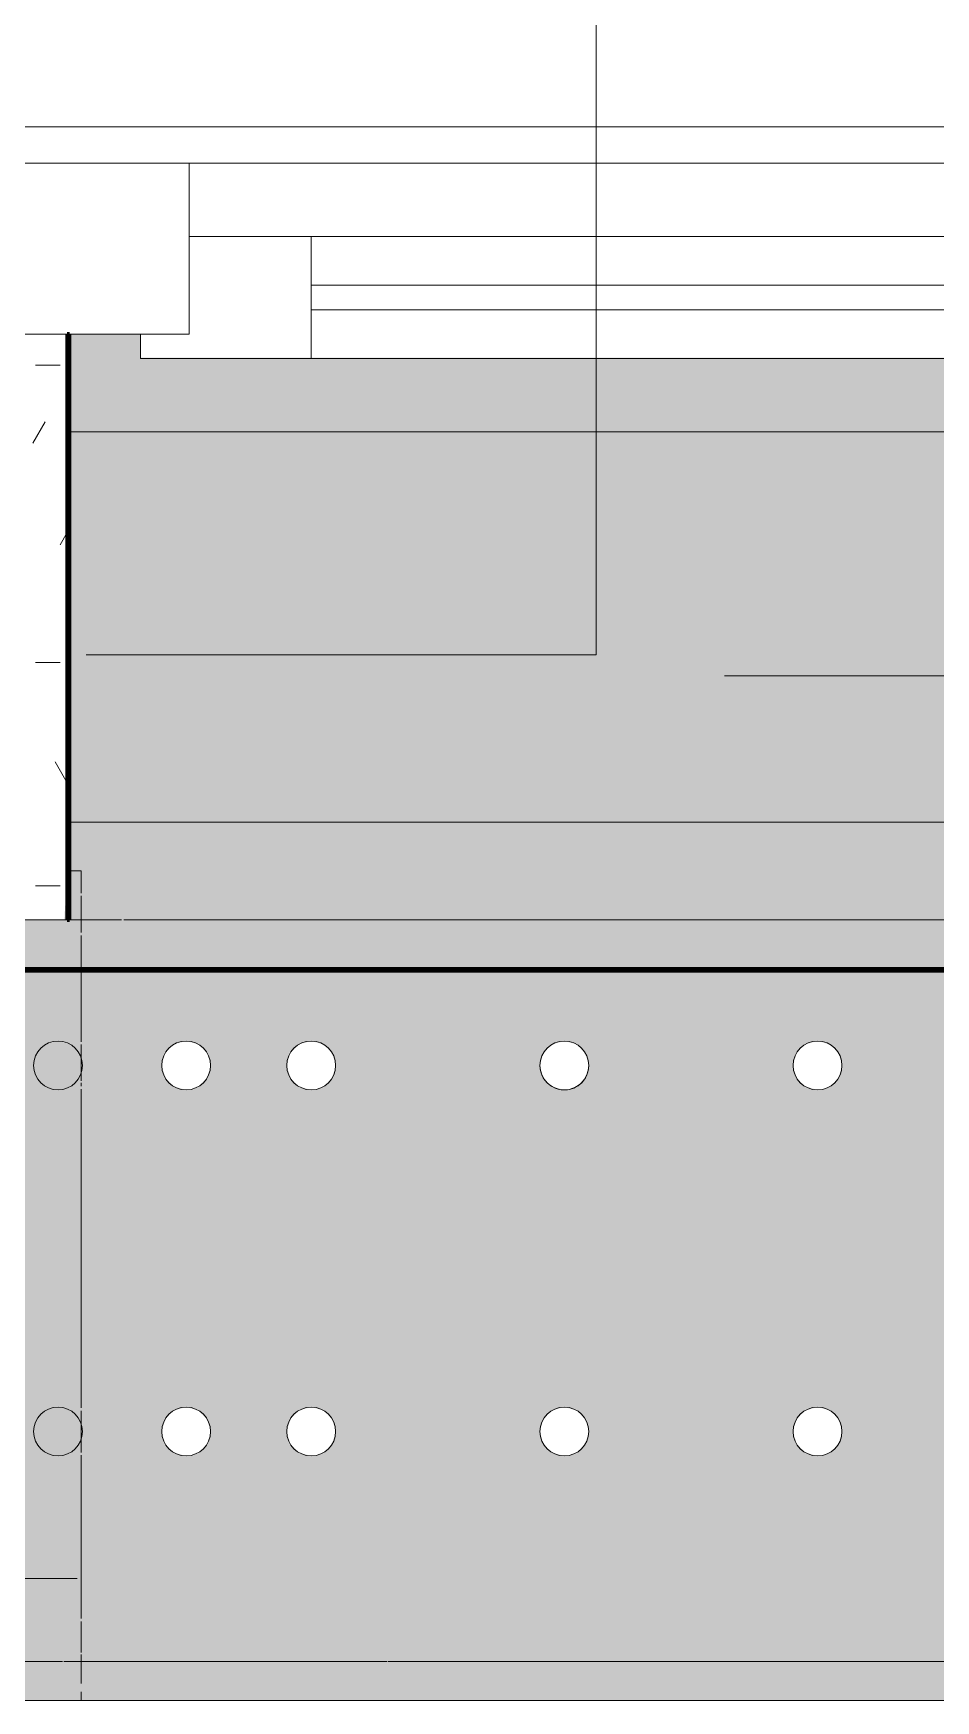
# Model space of a CAD drawing. Header units: millimetres. Extents: x 35524 to 235479, y -8553 to 29000.
# Drawn here: x 67116 to 67486, y 26580 to 27263 of the extents above; entities that cross this region are included whole.
import ezdxf

# ---------------------------------------------------------------- set-up
doc = ezdxf.new("R2010")
doc.units = ezdxf.units.MM
doc.linetypes.add('Осевая', pattern=[3175, 635, -476.25, 1587.5, -476.25])
for name, color, linetype, lineweight in [('A-GLAZ', 7, 'Continuous', 9), ('A-GLAZ-1', 7, 'Continuous', 13), ('A-WALL-IDEN', 7, 'Continuous', 9), ('I-WALL', 7, 'Continuous', 9), ('Оси-2', 7, 'Осевая', 9)]:
    doc.layers.add(name, color=color, linetype=linetype, lineweight=lineweight)
for name, color, linetype, lineweight, true_color in [('I-WALL-12', 7, 'Continuous', 53, 0xeaa7bf), ('I-WALL-18', 7, 'Continuous', 80, 0xffd2ff), ('I-WALL-4', 7, 'Continuous', 9, 0xc0c0c0), ('I-WALL-5', 7, 'Continuous', 9, 0xcbc7bf), ('S-WALL-ANLY', 7, 'Continuous', 13, 0x008040), ('Знаки-1', 7, 'Continuous', 9, 0xd4ccbd), ('Знаки-3', 9, 'Continuous', 9, 0x808080), ('Знаки-4', 7, 'Continuous', 9, 0xaba79f), ('Знаки-5', 7, 'Continuous', 9, 0xc1bbaf), ('Знаки-6', 7, 'Continuous', 9, 0xd5cdbe), ('Знаки-7', 7, 'Continuous', 9, 0xd1cabb), ('Знаки-8', 7, 'Continuous', 9, 0xccc5b7)]:
    doc.layers.add(name, color=color, linetype=linetype, lineweight=lineweight, true_color=true_color)
doc.layers.add('Знаки-2', color=7, linetype='Continuous', lineweight=9, transparency=0.5)

# ---------------------------------------------------------------- blocks, each defined once
blk = doc.blocks.new('120_Окно_СКБ_2Ст - 120_Окно_СКБ_2Ст 2500х2500 _мал створка справа_-23206729-План отделки стен 3 этажа в осях 12-23')
at = {"layer": 'A-GLAZ'}
for p, q in [((1250, -5), (-1250, -5)), ((-1130, -55), (300, -55)), ((300, -65), (-1130, -65)), ((-1230, -75), (-1200, -75))]:
    blk.add_line(p, q, dxfattribs=at)
at = {"layer": 'A-GLAZ-1'}
for p, q in [((-1250, -5), (-1180, -5)), ((-1180, -5), (-1180, -75)), ((350, -35), (-1180, -35)), ((-1180, -35), (-1180, -75)), ((-1130, -85), (-1130, -35)), ((-1180, -75), (-1250, -75)), ((-1180, -75), (-1200, -75)), ((-1200, -75), (-1200, -85)), ((-1200, -85), (370, -85)), ((370, -85), (-1200, -85))]:
    blk.add_line(p, q, dxfattribs=at)
blk = doc.blocks.new('Зашивка радиатора_ с перфорацией М4 - Зашивка радиатора_ с перфорацией М10-31470390-План отделки стен 3 этажа в осях 12-23')
at = {"layer": 'Знаки-2'}
h = blk.add_hatch(color=256, dxfattribs=at)
h.paths.add_polyline_path([(-430, 179.94), (-430, -180), (2030, -180), (2030.59, -140.06), (2050, -140.06), (2050, -120.06), (2070.24, -120.06), (2070.24, 179.94), (-286.8, 179.94)])
h.paths.add_polyline_path([(-248.76, 79.65), (-243.76, 78.31), (-240.1, 74.65), (-238.76, 69.65), (-240.1, 64.65), (-243.76, 60.98), (-248.76, 59.65), (-253.76, 60.98), (-257.42, 64.65), (-258.76, 69.65), (-257.42, 74.65), (-253.76, 78.31), (-251.35, 79.3)])
h.paths.add_polyline_path([(-352.51, 79.65), (-347.51, 78.31), (-343.85, 74.65), (-342.51, 69.65), (-343.85, 64.65), (-347.51, 60.98), (-352.51, 59.65), (-357.51, 60.98), (-361.17, 64.65), (-362.51, 69.65), (-361.17, 74.65), (-357.51, 78.31), (-355.1, 79.3)])
h.paths.add_polyline_path([(-145.01, 79.65), (-140.01, 78.31), (-136.35, 74.65), (-135.01, 69.65), (-136.35, 64.65), (-140.01, 60.98), (-145.01, 59.65), (-150.01, 60.98), (-153.67, 64.65), (-155.01, 69.65), (-153.67, 74.65), (-150.01, 78.31), (-147.6, 79.3)])
h.paths.add_polyline_path([(-41.26, 79.65), (-36.26, 78.31), (-32.6, 74.65), (-31.26, 69.65), (-32.6, 64.65), (-36.26, 60.98), (-41.26, 59.65), (-46.26, 60.98), (-49.92, 64.65), (-51.26, 69.65), (-49.92, 74.65), (-46.26, 78.31), (-43.85, 79.3)])
h.paths.add_polyline_path([(166.24, 79.65), (171.24, 78.31), (174.9, 74.65), (176.24, 69.65), (174.9, 64.65), (171.24, 60.98), (166.24, 59.65), (161.24, 60.98), (157.58, 64.65), (156.24, 69.65), (157.58, 74.65), (161.24, 78.31), (163.65, 79.3)])
h.paths.add_polyline_path([(62.49, 79.65), (67.49, 78.31), (71.15, 74.65), (72.49, 69.65), (71.15, 64.65), (67.49, 60.98), (62.49, 59.65), (57.49, 60.98), (53.83, 64.65), (52.49, 69.65), (53.83, 74.65), (57.49, 78.31), (59.9, 79.3)])
h.paths.add_polyline_path([(269.99, 79.65), (274.99, 78.31), (278.65, 74.65), (279.99, 69.65), (278.65, 64.65), (274.99, 60.98), (269.99, 59.65), (264.99, 60.98), (261.33, 64.65), (259.99, 69.65), (261.33, 74.65), (264.99, 78.31), (267.4, 79.3)])
h.paths.add_polyline_path([(373.74, 79.65), (378.74, 78.31), (382.4, 74.65), (383.74, 69.65), (382.4, 64.65), (378.74, 60.98), (373.74, 59.65), (368.74, 60.98), (365.08, 64.65), (363.74, 69.65), (365.08, 74.65), (368.74, 78.31), (371.15, 79.3)])
h.paths.add_polyline_path([(581.24, 79.65), (586.24, 78.31), (589.9, 74.65), (591.24, 69.65), (589.9, 64.65), (586.24, 60.98), (581.24, 59.65), (576.24, 60.98), (572.58, 64.65), (571.24, 69.65), (572.58, 74.65), (576.24, 78.31), (578.65, 79.3)])
h.paths.add_polyline_path([(477.49, 79.65), (482.49, 78.31), (486.15, 74.65), (487.49, 69.65), (486.15, 64.65), (482.49, 60.98), (477.49, 59.65), (472.49, 60.98), (468.83, 64.65), (467.49, 69.65), (468.83, 74.65), (472.49, 78.31), (474.9, 79.3)])
h.paths.add_polyline_path([(788.74, 79.65), (793.74, 78.31), (797.4, 74.65), (798.74, 69.65), (797.4, 64.65), (793.74, 60.98), (788.74, 59.65), (783.74, 60.98), (780.08, 64.65), (778.74, 69.65), (780.08, 74.65), (783.74, 78.31), (786.15, 79.3)])
h.paths.add_polyline_path([(684.99, 79.65), (689.99, 78.31), (693.65, 74.65), (694.99, 69.65), (693.65, 64.65), (689.99, 60.98), (684.99, 59.65), (679.99, 60.98), (676.33, 64.65), (674.99, 69.65), (676.33, 74.65), (679.99, 78.31), (682.4, 79.3)])
h.paths.add_polyline_path([(996.24, 79.65), (1001.24, 78.31), (1004.9, 74.65), (1006.24, 69.65), (1004.9, 64.65), (1001.24, 60.98), (996.24, 59.65), (991.24, 60.98), (987.58, 64.65), (986.24, 69.65), (987.66, 74.75), (991.24, 78.31), (993.65, 79.3)])
h.paths.add_polyline_path([(892.49, 79.65), (897.49, 78.31), (901.15, 74.65), (902.49, 69.65), (901.15, 64.65), (897.49, 60.98), (892.49, 59.65), (887.49, 60.98), (883.83, 64.65), (882.49, 69.65), (883.83, 74.65), (887.49, 78.31), (889.9, 79.3)])
h.paths.add_polyline_path([(1203.74, 79.65), (1208.74, 78.31), (1212.4, 74.65), (1213.74, 69.65), (1212.4, 64.65), (1208.74, 60.98), (1203.74, 59.65), (1198.74, 60.98), (1195.08, 64.65), (1193.74, 69.65), (1195.08, 74.65), (1198.74, 78.31), (1201.15, 79.3)])
h.paths.add_polyline_path([(1099.99, 79.65), (1104.99, 78.31), (1108.65, 74.65), (1109.99, 69.65), (1108.65, 64.65), (1104.99, 60.98), (1099.99, 59.65), (1094.99, 60.98), (1091.33, 64.65), (1089.99, 69.65), (1091.33, 74.65), (1094.99, 78.31), (1097.4, 79.3)])
h.paths.add_polyline_path([(1307.49, 79.65), (1312.49, 78.31), (1316.15, 74.65), (1317.49, 69.65), (1316.15, 64.65), (1312.49, 60.98), (1307.49, 59.65), (1302.49, 60.98), (1298.83, 64.65), (1297.49, 69.65), (1298.83, 74.65), (1302.49, 78.31), (1304.9, 79.3)])
h.paths.add_polyline_path([(1411.24, 79.65), (1416.24, 78.31), (1419.9, 74.65), (1421.24, 69.65), (1419.9, 64.65), (1416.24, 60.98), (1411.24, 59.65), (1406.24, 60.98), (1402.58, 64.65), (1401.24, 69.65), (1402.58, 74.65), (1406.24, 78.31), (1408.65, 79.3)])
h.paths.add_polyline_path([(1514.99, 79.65), (1519.99, 78.31), (1523.65, 74.65), (1524.99, 69.65), (1523.65, 64.65), (1519.99, 60.98), (1514.99, 59.65), (1509.99, 60.98), (1506.33, 64.65), (1504.99, 69.65), (1506.33, 74.65), (1509.99, 78.31), (1512.4, 79.3)])
h.paths.add_polyline_path([(1722.49, 79.65), (1727.49, 78.31), (1731.15, 74.65), (1732.49, 69.65), (1731.15, 64.65), (1727.49, 60.98), (1722.49, 59.65), (1717.49, 60.98), (1713.83, 64.65), (1712.49, 69.65), (1713.83, 74.65), (1717.49, 78.31), (1719.9, 79.3)])
h.paths.add_polyline_path([(1618.74, 79.65), (1623.74, 78.31), (1627.4, 74.65), (1628.74, 69.65), (1627.4, 64.65), (1623.74, 60.98), (1618.74, 59.65), (1613.74, 60.98), (1610.08, 64.65), (1608.74, 69.65), (1610.08, 74.65), (1613.74, 78.31), (1616.15, 79.3)])
h.paths.add_polyline_path([(1981.24, 79.65), (1986.24, 78.31), (1989.9, 74.65), (1991.24, 69.65), (1989.9, 64.65), (1986.24, 60.98), (1981.24, 59.65), (1976.24, 60.98), (1972.58, 64.65), (1971.24, 69.65), (1972.58, 74.65), (1976.24, 78.31), (1978.65, 79.3)])
h.paths.add_polyline_path([(1929.99, 79.65), (1934.99, 78.31), (1938.65, 74.65), (1939.99, 69.65), (1938.65, 64.65), (1934.99, 60.98), (1929.99, 59.65), (1924.99, 60.98), (1921.33, 64.65), (1919.99, 69.65), (1921.33, 74.65), (1924.99, 78.31), (1927.4, 79.3)])
h.paths.add_polyline_path([(1826.24, 79.65), (1831.24, 78.31), (1834.9, 74.65), (1836.24, 69.65), (1834.9, 64.65), (1831.24, 60.98), (1826.24, 59.65), (1821.24, 60.98), (1817.58, 64.65), (1816.24, 69.65), (1817.58, 74.65), (1821.24, 78.31), (1823.65, 79.3)])
h.paths.add_polyline_path([(2033.74, 79.65), (2038.74, 78.31), (2042.4, 74.65), (2043.74, 69.65), (2042.4, 64.65), (2038.74, 60.98), (2033.74, 59.65), (2028.74, 60.98), (2025.08, 64.65), (2023.74, 69.65), (2025.08, 74.65), (2028.74, 78.31), (2031.15, 79.3)])
h.paths.add_polyline_path([(2140.08, 79.3), (2132.49, 78.31), (2130.42, 76.72), (2127.49, 69.65), (2130.42, 62.57), (2132.49, 60.98), (2140.08, 59.99), (2144.56, 62.57), (2147.15, 67.06), (2147.15, 72.23), (2142.49, 78.31)])
h.paths.add_polyline_path([(-352.51, -70.35), (-347.51, -71.69), (-343.85, -75.35), (-342.51, -80.35), (-343.85, -85.35), (-347.51, -89.02), (-352.51, -90.35), (-357.51, -89.02), (-361.17, -85.35), (-362.51, -80.35), (-361.17, -75.35), (-357.51, -71.69), (-355.1, -70.7)])
h.paths.add_polyline_path([(-248.76, -70.35), (-243.76, -71.69), (-240.1, -75.35), (-238.76, -80.35), (-240.1, -85.35), (-243.76, -89.02), (-248.76, -90.35), (-253.76, -89.02), (-257.42, -85.35), (-258.76, -80.35), (-257.42, -75.35), (-253.76, -71.69), (-251.35, -70.7)])
h.paths.add_polyline_path([(-41.26, -70.35), (-36.26, -71.69), (-32.6, -75.35), (-31.26, -80.35), (-32.6, -85.35), (-36.26, -89.02), (-41.26, -90.35), (-46.26, -89.02), (-49.92, -85.35), (-51.26, -80.35), (-49.92, -75.35), (-46.26, -71.69), (-43.85, -70.7)])
h.paths.add_polyline_path([(-145.01, -70.35), (-140.01, -71.69), (-136.35, -75.35), (-135.01, -80.35), (-136.35, -85.35), (-140.01, -89.02), (-145.01, -90.35), (-150.01, -89.02), (-153.67, -85.35), (-155.01, -80.35), (-153.67, -75.35), (-150.01, -71.69), (-147.6, -70.7)])
h.paths.add_polyline_path([(62.49, -70.35), (67.49, -71.69), (71.15, -75.35), (72.49, -80.35), (71.15, -85.35), (67.49, -89.02), (62.49, -90.35), (57.49, -89.02), (53.83, -85.35), (52.49, -80.35), (53.83, -75.35), (57.49, -71.69), (59.9, -70.7)])
h.paths.add_polyline_path([(166.24, -70.35), (171.24, -71.69), (174.9, -75.35), (176.24, -80.35), (174.9, -85.35), (171.24, -89.02), (166.24, -90.35), (161.24, -89.02), (157.58, -85.35), (156.24, -80.35), (157.58, -75.35), (161.24, -71.69), (163.65, -70.7)])
h.paths.add_polyline_path([(269.99, -70.35), (274.99, -71.69), (278.65, -75.35), (279.99, -80.35), (278.65, -85.35), (274.99, -89.02), (269.99, -90.35), (264.99, -89.02), (261.33, -85.35), (259.99, -80.35), (261.33, -75.35), (264.99, -71.69), (267.4, -70.7)])
h.paths.add_polyline_path([(373.74, -70.35), (378.74, -71.69), (382.4, -75.35), (383.74, -80.35), (382.4, -85.35), (378.74, -89.02), (373.74, -90.35), (368.74, -89.02), (365.08, -85.35), (363.74, -80.35), (365.08, -75.35), (368.74, -71.69), (371.15, -70.7)])
h.paths.add_polyline_path([(477.49, -70.35), (482.49, -71.69), (486.15, -75.35), (487.49, -80.35), (486.15, -85.35), (482.49, -89.02), (477.49, -90.35), (472.49, -89.02), (468.83, -85.35), (467.49, -80.35), (468.83, -75.35), (472.49, -71.69), (474.9, -70.7)])
h.paths.add_polyline_path([(581.24, -70.35), (586.24, -71.69), (589.9, -75.35), (591.24, -80.35), (589.9, -85.35), (586.24, -89.02), (581.24, -90.35), (576.24, -89.02), (572.58, -85.35), (571.24, -80.35), (572.58, -75.35), (576.24, -71.69), (578.65, -70.7)])
h.paths.add_polyline_path([(684.99, -70.35), (689.99, -71.69), (693.65, -75.35), (694.99, -80.35), (693.65, -85.35), (689.99, -89.02), (684.99, -90.35), (679.99, -89.02), (676.33, -85.35), (674.99, -80.35), (676.33, -75.35), (679.99, -71.69), (682.4, -70.7)])
h.paths.add_polyline_path([(892.49, -70.35), (897.49, -71.69), (901.15, -75.35), (902.49, -80.35), (901.15, -85.35), (897.49, -89.02), (892.49, -90.35), (887.49, -89.02), (883.83, -85.35), (882.49, -80.35), (883.83, -75.35), (887.49, -71.69), (889.9, -70.7)])
h.paths.add_polyline_path([(788.74, -70.35), (793.74, -71.69), (797.4, -75.35), (798.74, -80.35), (797.4, -85.35), (793.74, -89.02), (788.74, -90.35), (783.74, -89.02), (780.08, -85.35), (778.74, -80.35), (780.08, -75.35), (783.74, -71.69), (786.15, -70.7)])
h.paths.add_polyline_path([(996.24, -70.35), (1001.24, -71.69), (1004.9, -75.35), (1006.24, -80.35), (1004.9, -85.35), (1001.24, -89.02), (996.24, -90.35), (991.24, -89.02), (987.58, -85.35), (986.24, -80.35), (987.66, -75.25), (991.24, -71.69), (993.65, -70.7)])
h.paths.add_polyline_path([(1099.99, -70.35), (1104.99, -71.69), (1108.65, -75.35), (1109.99, -80.35), (1108.65, -85.35), (1104.99, -89.02), (1099.99, -90.35), (1094.99, -89.02), (1091.33, -85.35), (1089.99, -80.35), (1091.33, -75.35), (1094.99, -71.69), (1097.4, -70.7)])
h.paths.add_polyline_path([(1307.49, -70.35), (1312.49, -71.69), (1316.15, -75.35), (1317.49, -80.35), (1316.15, -85.35), (1312.49, -89.02), (1307.49, -90.35), (1302.49, -89.02), (1298.83, -85.35), (1297.49, -80.35), (1298.83, -75.35), (1302.49, -71.69), (1304.9, -70.7)])
h.paths.add_polyline_path([(1203.74, -70.35), (1208.74, -71.69), (1212.4, -75.35), (1213.74, -80.35), (1212.4, -85.35), (1208.74, -89.02), (1203.74, -90.35), (1198.74, -89.02), (1195.08, -85.35), (1193.74, -80.35), (1195.08, -75.35), (1198.74, -71.69), (1201.15, -70.7)])
h.paths.add_polyline_path([(1514.99, -70.35), (1519.99, -71.69), (1523.65, -75.35), (1524.99, -80.35), (1523.65, -85.35), (1519.99, -89.02), (1514.99, -90.35), (1509.99, -89.02), (1506.33, -85.35), (1504.99, -80.35), (1506.33, -75.35), (1509.99, -71.69), (1512.4, -70.7)])
h.paths.add_polyline_path([(1411.24, -70.35), (1416.24, -71.69), (1419.9, -75.35), (1421.24, -80.35), (1419.9, -85.35), (1416.24, -89.02), (1411.24, -90.35), (1406.24, -89.02), (1402.58, -85.35), (1401.24, -80.35), (1402.58, -75.35), (1406.24, -71.69), (1408.65, -70.7)])
h.paths.add_polyline_path([(1722.49, -70.35), (1727.49, -71.69), (1731.15, -75.35), (1732.49, -80.35), (1731.15, -85.35), (1727.49, -89.02), (1722.49, -90.35), (1717.49, -89.02), (1713.83, -85.35), (1712.49, -80.35), (1713.83, -75.35), (1717.49, -71.69), (1719.9, -70.7)])
h.paths.add_polyline_path([(1618.74, -70.35), (1623.74, -71.69), (1627.4, -75.35), (1628.74, -80.35), (1627.4, -85.35), (1623.74, -89.02), (1618.74, -90.35), (1613.74, -89.02), (1610.08, -85.35), (1608.74, -80.35), (1610.08, -75.35), (1613.74, -71.69), (1616.15, -70.7)])
h.paths.add_polyline_path([(1981.24, -70.35), (1986.24, -71.69), (1989.9, -75.35), (1991.24, -80.35), (1989.9, -85.35), (1986.24, -89.02), (1981.24, -90.35), (1976.24, -89.02), (1972.58, -85.35), (1971.24, -80.35), (1972.58, -75.35), (1976.24, -71.69), (1978.65, -70.7)])
h.paths.add_polyline_path([(1929.99, -70.35), (1934.99, -71.69), (1938.65, -75.35), (1939.99, -80.35), (1938.65, -85.35), (1934.99, -89.02), (1929.99, -90.35), (1924.99, -89.02), (1921.33, -85.35), (1919.99, -80.35), (1921.33, -75.35), (1924.99, -71.69), (1927.4, -70.7)])
h.paths.add_polyline_path([(1826.24, -70.35), (1831.24, -71.69), (1834.9, -75.35), (1836.24, -80.35), (1834.9, -85.35), (1831.24, -89.02), (1826.24, -90.35), (1821.24, -89.02), (1817.58, -85.35), (1816.24, -80.35), (1817.58, -75.35), (1821.24, -71.69), (1823.65, -70.7)])
h.paths.add_polyline_path([(2033.74, -70.35), (2038.74, -71.69), (2042.4, -75.35), (2043.74, -80.35), (2042.4, -85.35), (2038.74, -89.02), (2033.74, -90.35), (2028.74, -89.02), (2025.08, -85.35), (2023.74, -80.35), (2025.08, -75.35), (2028.74, -71.69), (2031.15, -70.7)])
h.paths.add_polyline_path([(2134.9, -70.7), (2130.42, -73.28), (2127.49, -80.35), (2130.42, -87.43), (2132.49, -89.02), (2137.49, -90.35), (2144.56, -87.43), (2147.15, -82.94), (2147.15, -77.77), (2142.49, -71.69)])
for points in [[(-430, 179.94), (-429.08, 163.94), (2070, 163.94), (2070, 179.94), (-429.76, 179.94)], [(1711, 179.94), (1681, 179.94), (1681.68, 163.94), (1721, 163.94), (1720.32, 179.94), (1715.14, 179.94)], [(1681, 179.94), (1681.68, 163.94), (1721, 163.94), (1720.32, 179.94), (1681.68, 179.94)], [(1691, 179.94), (1691.34, 163.94), (1711, 163.94), (1710.66, 179.94), (1691.34, 179.94)], [(1701, 179.94), (1691, 179.94), (1691.34, 163.94), (1711, 163.94), (1710.66, 179.94), (1703.59, 179.94)], [(1820.32, 179.94), (1781, 179.94), (1781.68, 163.94), (1821, 163.94), (1821, 179.94)], [(1796, 179.94), (1781, 179.94), (1781.68, 163.94), (1821, 163.94), (1820.32, 179.94), (1798.41, 179.94)], [(1791, 179.94), (1791.34, 163.94), (1811, 163.94), (1810.66, 179.94), (1791.34, 179.94)], [(1808.07, 179.94), (1791, 179.94), (1791.34, 163.94), (1811, 163.94), (1810.66, 179.94), (1809.66, 179.94)], [(1881.68, 179.94), (1881, 179.94), (1881.68, 163.94), (1921, 164.51), (1920.32, 179.94), (1883.68, 179.94)], [(1906, 179.94), (1881, 179.94), (1881.68, 163.94), (1921, 164.51), (1920.32, 179.94), (1906.18, 179.94)], [(1911, 179.94), (1891, 179.94), (1891.34, 163.94), (1911, 165.07), (1911, 167.47)], [(1891, 179.94), (1891.34, 163.94), (1911, 165.07), (1910.66, 179.94), (1891.34, 179.94)], [(1981.24, 179.94), (1981, 179.94), (1981.68, 163.94), (2021, 163.94), (2020.32, 179.94), (1981.68, 179.94)], [(1981.24, 179.94), (1981, 179.94), (1981.68, 163.94), (2021, 163.94), (2020.32, 179.94), (1981.68, 179.94)], [(2010.66, 179.94), (1991, 179.94), (1991.34, 163.94), (2011, 163.94), (2011, 179.94)], [(2010.66, 179.94), (1991, 179.94), (1991.34, 163.94), (2011, 163.94), (2011, 179.94)], [(-430, -180), (-430, -380), (-400, -380), (-400, -370.06), (400, -370.06), (400, -380), (430, -380), (430, -370.06), (2000, -370.46), (2000, -380), (2030, -380), (2030, -180), (-286.8, -180)]]:
    blk.add_hatch(color=256, dxfattribs=at).paths.add_polyline_path(points)
at = {"layer": 'Знаки-1'}
for p, q in [((1692.28, 179.94), (1695.82, 179.94)), ((1695.82, 179.94), (1692.28, 179.94)), ((1696, 179.94), (1706, 179.94)), ((1706, 179.94), (1696, 179.94)), ((1706.18, 179.94), (1709.72, 179.94)), ((1709.72, 179.94), (1706.18, 179.94)), ((1791, 179.94), (1795.81, 179.94)), ((1795.81, 179.94), (1791, 179.94)), ((1796, 179.94), (1806, 179.94)), ((1806, 179.94), (1796, 179.94)), ((1806.19, 179.94), (1811, 179.94)), ((1811, 179.94), (1806.19, 179.94)), ((1892.28, 179.94), (1895.82, 179.94)), ((1895.82, 179.94), (1892.28, 179.94)), ((1896, 179.94), (1897.97, 179.94)), ((1897.97, 179.94), (1896, 179.94)), ((1898.39, 179.94), (1906, 179.94)), ((1906, 179.94), (1898.39, 179.94)), ((1906.18, 179.94), (1909.72, 179.94)), ((1909.72, 179.94), (1906.18, 179.94)), ((1992.28, 179.94), (1995.82, 179.94)), ((1995.82, 179.94), (1992.28, 179.94)), ((1996, 179.94), (2006, 179.94)), ((2006, 179.94), (1996, 179.94)), ((2006.18, 179.94), (2009.72, 179.94)), ((2009.72, 179.94), (2006.18, 179.94)), ((1692.28, 163.94), (1695.82, 163.94)), ((1695.82, 163.94), (1692.28, 163.94)), ((1696, 163.94), (1706, 163.94)), ((1706, 163.94), (1696, 163.94)), ((1706.18, 163.94), (1709.72, 163.94)), ((1709.72, 163.94), (1706.18, 163.94)), ((1791, 163.94), (1793.93, 163.94)), ((1795.81, 163.94), (1791, 163.94)), ((1793.93, 163.94), (1795.81, 163.94)), ((1796, 163.94), (1798.41, 163.94)), ((1806, 163.94), (1796, 163.94)), ((1798.41, 163.94), (1806, 163.94)), ((1806.19, 163.94), (1810.66, 163.94)), ((1810.66, 163.94), (1806.19, 163.94)), ((1810.66, 163.94), (1811, 163.94)), ((1811, 163.94), (1810.66, 163.94)), ((1892.28, 163.94), (1895.82, 163.94)), ((1895.82, 163.94), (1892.28, 163.94)), ((1896, 163.94), (1897.97, 163.94)), ((1897.97, 163.94), (1896, 163.94)), ((1898.88, 163.94), (1906, 163.94)), ((1906, 163.94), (1898.88, 163.94)), ((1906.18, 163.94), (1909.72, 163.94)), ((1909.72, 163.94), (1906.18, 163.94)), ((1992.28, 163.94), (1995.82, 163.94)), ((1995.82, 163.94), (1992.28, 163.94)), ((1996, 163.94), (1998.19, 163.94)), ((1998.19, 163.94), (1996, 163.94)), ((1998.39, 163.94), (2006, 163.94)), ((2006, 163.94), (1998.39, 163.94)), ((2006.18, 163.94), (2009.72, 163.94)), ((2009.72, 163.94), (2006.18, 163.94))]:
    blk.add_line(p, q, dxfattribs=at)
at = {"layer": 'Знаки-3'}
for p, q in [((2070.24, 179.94), (-430, 179.94)), ((2030, -180), (-430, -180)), ((-430, -180), (2030, -180)), ((2000, -380), (2030, -380))]:
    blk.add_line(p, q, dxfattribs=at)
for centre, start, end in [((1722.49, 69.65), 0, 180), ((1826.24, 69.65), 0, 180), ((1929.99, 69.65), 0, 180), ((1981.24, 69.65), 0, 180), ((2033.74, 69.65), 0, 180), ((1722.49, 69.65), 180, 360), ((1826.24, 69.65), 180, 360), ((1929.99, 69.65), 180, 360), ((1981.24, 69.65), 180, 360), ((2033.74, 69.65), 180, 360), ((1722.49, -80.35), 0, 180), ((1826.24, -80.35), 0, 180), ((1929.99, -80.35), 0, 180), ((1981.24, -80.35), 0, 180), ((2033.74, -80.35), 0, 180), ((1722.49, -80.35), 180, 360), ((1826.24, -80.35), 180, 360), ((1929.99, -80.35), 180, 360), ((1981.24, -80.35), 180, 360), ((2033.74, -80.35), 180, 360)]:
    blk.add_arc(centre, 10, start, end, dxfattribs=at)
at = {"layer": 'Знаки-4'}
for p, q in [((-429.76, 179.94), (2070, 179.94)), ((-429.08, 179.94), (2024.22, 179.94)), ((1897.99, 163.94), (-384.53, 163.94)), ((2024.22, 163.94), (1898.9, 163.94)), ((2030, -380), (2000, -380))]:
    blk.add_line(p, q, dxfattribs=at)
for centre, start, end in [((1722.49, 69.65), 0, 180), ((1826.24, 69.65), 0, 180), ((1929.99, 69.65), 0, 180), ((1981.24, 69.65), 0, 180), ((2033.74, 69.65), 0, 180), ((1722.49, 69.65), 180, 360), ((1826.24, 69.65), 180, 360), ((1929.99, 69.65), 180, 360), ((1981.24, 69.65), 180, 360), ((2033.74, 69.65), 180, 360), ((1722.49, -80.35), 0, 180), ((1826.24, -80.35), 360, 180), ((1929.99, -80.35), 0, 180), ((1981.24, -80.35), 0, 180), ((2033.74, -80.35), 0, 180), ((1722.49, -80.35), 180, 360), ((1826.24, -80.35), 180, 360), ((1929.99, -80.35), 180, 360), ((1981.24, -80.35), 180, 360), ((2033.74, -80.35), 180, 360)]:
    blk.add_arc(centre, 10, start, end, dxfattribs=at)
at = {"layer": 'Знаки-5'}
for p, q in [((1681, 179.94), (1621, 179.94)), ((1681, 179.94), (1721, 179.94)), ((1721, 179.94), (1681, 179.94)), ((1781, 179.94), (1721, 179.94)), ((1781, 179.94), (1821, 179.94)), ((1821, 179.94), (1781, 179.94)), ((1881, 179.94), (1821, 179.94)), ((1881, 179.94), (1891, 179.94)), ((1881.68, 179.94), (1881, 179.94)), ((1891, 179.94), (1881.68, 179.94)), ((1891, 179.94), (1911, 179.94)), ((1911, 179.94), (1891, 179.94)), ((1911, 179.94), (1921, 179.94)), ((1921, 179.94), (1911, 179.94)), ((1981, 179.94), (1921, 179.94)), ((1981, 179.94), (2021, 179.94)), ((2021, 179.94), (1981, 179.94)), ((2024.22, 179.94), (2021, 179.94)), ((2024.22, 179.94), (2048.22, 179.94)), ((1621, 163.94), (1681, 163.94)), ((1681, 163.94), (1721, 163.94)), ((1721, 163.94), (1681, 163.94)), ((1721, 163.94), (1781, 163.94)), ((1781, 163.94), (1821, 163.94)), ((1781.68, 163.94), (1781, 163.94)), ((1811, 163.94), (1781.68, 163.94)), ((1821, 163.94), (1811, 163.94)), ((1821, 163.94), (1881, 163.94)), ((1881, 163.94), (1881.68, 163.94)), ((1881.68, 163.94), (1881, 163.94)), ((1882.21, 163.94), (1891, 163.94)), ((1886.86, 163.94), (1882.21, 163.94)), ((1891, 163.94), (1886.86, 163.94)), ((1891, 163.94), (1892.34, 163.94)), ((1893.93, 163.94), (1891, 163.94)), ((1892.34, 163.94), (1896, 163.94)), ((1898.41, 163.94), (1893.93, 163.94)), ((1896, 163.94), (1898.41, 163.94)), ((1898.89, 163.94), (1901, 163.94)), ((1903.59, 163.94), (1898.89, 163.94)), ((1901, 163.94), (1906, 163.94)), ((1910.66, 163.94), (1903.59, 163.94)), ((1906, 163.94), (1908.07, 163.94)), ((1908.07, 163.94), (1911, 163.94)), ((1911, 163.94), (1910.66, 163.94)), ((1911, 163.94), (1915.14, 163.94)), ((1915.14, 163.94), (1911, 163.94)), ((1915.5, 163.94), (1921, 163.94)), ((1918.32, 163.94), (1915.5, 163.94)), ((1921, 163.94), (1918.32, 163.94)), ((1921, 163.94), (1981, 163.94)), ((1981, 163.94), (1983.68, 163.94)), ((1981.68, 163.94), (1981, 163.94)), ((1991, 163.94), (1981.68, 163.94)), ((1983.68, 163.94), (2006.18, 163.94)), ((2006.18, 163.94), (1991, 163.94)), ((2006.18, 163.94), (2014.8, 163.94)), ((2014.8, 163.94), (2006.18, 163.94)), ((2015.14, 163.94), (2021, 163.94)), ((2021, 163.94), (2015.14, 163.94)), ((2021, 163.94), (2024.22, 163.94)), ((2031.31, 163.94), (2024.22, 163.94)), ((2047.53, 163.94), (2031.86, 163.94)), ((-429.76, -180), (2030, -180)), ((2030, -180), (-429.76, -180))]:
    blk.add_line(p, q, dxfattribs=at)
at = {"layer": 'Знаки-6'}
for p, q in [((1695.82, 179.94), (1692.34, 179.94)), ((1706, 179.94), (1696, 179.94)), ((1709.66, 179.94), (1706.18, 179.94)), ((1795.82, 179.94), (1792.34, 179.94)), ((1806, 179.94), (1796, 179.94)), ((1809.66, 179.94), (1806.18, 179.94)), ((1895.82, 179.94), (1892.34, 179.94)), ((1897.99, 179.94), (1896, 179.94)), ((1906, 179.94), (1898.41, 179.94)), ((1909.66, 179.94), (1906.18, 179.94)), ((1995.82, 179.94), (1992.34, 179.94)), ((2006, 179.94), (1996, 179.94)), ((2009.66, 179.94), (2006.18, 179.94)), ((1692.34, 163.94), (1695.82, 163.94)), ((1696, 163.94), (1706, 163.94)), ((1706.18, 163.94), (1709.66, 163.94)), ((1792.34, 163.94), (1795.82, 163.94)), ((1796, 163.94), (1806, 163.94)), ((1806.18, 163.94), (1809.66, 163.94)), ((1892.34, 163.94), (1895.82, 163.94)), ((1896, 163.94), (1897.99, 163.94)), ((1898.9, 163.94), (1906, 163.94)), ((1906.18, 163.94), (1909.66, 163.94)), ((1992.34, 163.94), (1995.82, 163.94)), ((1996, 163.94), (1998.21, 163.94)), ((1998.41, 163.94), (2006, 163.94)), ((2006.18, 163.94), (2009.66, 163.94))]:
    blk.add_line(p, q, dxfattribs=at)
at = {"layer": 'Знаки-7'}
for p, q in [((1691, 179.94), (1681.68, 179.94)), ((1691, 179.94), (1691.34, 179.94)), ((1695.81, 179.94), (1691, 179.94)), ((1691.34, 179.94), (1693.93, 179.94)), ((1693.93, 179.94), (1695.81, 179.94)), ((1696, 179.94), (1698.41, 179.94)), ((1706, 179.94), (1696, 179.94)), ((1698.41, 179.94), (1701, 179.94)), ((1701, 179.94), (1706, 179.94)), ((1706.19, 179.94), (1711, 179.94)), ((1710.66, 179.94), (1706.19, 179.94)), ((1711, 179.94), (1710.66, 179.94)), ((1715.14, 179.94), (1711, 179.94)), ((1720.32, 179.94), (1715.93, 179.94)), ((1791, 179.94), (1781.68, 179.94)), ((1792.28, 179.94), (1795.82, 179.94)), ((1795.82, 179.94), (1792.28, 179.94)), ((1796, 179.94), (1806, 179.94)), ((1806, 179.94), (1796, 179.94)), ((1806.18, 179.94), (1809.72, 179.94)), ((1809.72, 179.94), (1806.18, 179.94)), ((1820.32, 179.94), (1811, 179.94)), ((1891, 179.94), (1881.68, 179.94)), ((1891, 179.94), (1895.81, 179.94)), ((1893.93, 179.94), (1891, 179.94)), ((1895.81, 179.94), (1893.93, 179.94)), ((1896, 179.94), (1906, 179.94)), ((1903.59, 179.94), (1896, 179.94)), ((1906, 179.94), (1903.59, 179.94)), ((1906.19, 179.94), (1911, 179.94)), ((1911, 179.94), (1906.19, 179.94)), ((1920.32, 179.94), (1911, 179.94)), ((1991, 179.94), (1981.68, 179.94)), ((1991, 179.94), (1995.81, 179.94)), ((1995.81, 179.94), (1991, 179.94)), ((1996, 179.94), (2006, 179.94)), ((2006, 179.94), (1996, 179.94)), ((2006.19, 179.94), (2011, 179.94)), ((2009.66, 179.94), (2006.19, 179.94)), ((2011, 179.94), (2009.66, 179.94)), ((2020.32, 179.94), (2011, 179.94)), ((1681.68, 163.94), (1691, 163.94)), ((1691, 163.94), (1693.93, 163.94)), ((1691.34, 163.94), (1691, 163.94)), ((1692.34, 163.94), (1691.34, 163.94)), ((1695.81, 163.94), (1692.34, 163.94)), ((1693.93, 163.94), (1695.81, 163.94)), ((1696, 163.94), (1701, 163.94)), ((1706, 163.94), (1696, 163.94)), ((1701, 163.94), (1706, 163.94)), ((1706.19, 163.94), (1708.07, 163.94)), ((1709.66, 163.94), (1706.19, 163.94)), ((1708.07, 163.94), (1709.66, 163.94)), ((1709.66, 163.94), (1710.66, 163.94)), ((1710.66, 163.94), (1709.66, 163.94)), ((1710.66, 163.94), (1711, 163.94)), ((1711, 163.94), (1710.66, 163.94)), ((1711, 163.94), (1715.14, 163.94)), ((1715.93, 163.94), (1720.32, 163.94)), ((1781.68, 163.94), (1791, 163.94)), ((1792.28, 163.94), (1795.82, 163.94)), ((1795.82, 163.94), (1792.28, 163.94)), ((1796, 163.94), (1806, 163.94)), ((1801, 163.94), (1796, 163.94)), ((1806, 163.94), (1801, 163.94)), ((1806.18, 163.94), (1809.72, 163.94)), ((1809.72, 163.94), (1806.18, 163.94)), ((1811, 163.94), (1820.32, 163.94)), ((1882.35, 163.94), (1891, 163.94)), ((1891, 163.94), (1891.34, 163.94)), ((1892.34, 163.94), (1891, 163.94)), ((1891.34, 163.94), (1895.81, 163.94)), ((1895.81, 163.94), (1892.34, 163.94)), ((1896, 163.94), (1898.41, 163.94)), ((1898.41, 163.94), (1896, 163.94)), ((1898.89, 163.94), (1901, 163.94)), ((1903.59, 163.94), (1898.89, 163.94)), ((1901, 163.94), (1906, 163.94)), ((1906, 163.94), (1903.59, 163.94)), ((1906.19, 163.94), (1908.07, 163.94)), ((1910.66, 163.94), (1906.19, 163.94)), ((1908.07, 163.94), (1911, 163.94)), ((1911, 163.94), (1910.66, 163.94)), ((1911, 163.94), (1915.14, 163.94)), ((1915.45, 163.94), (1920.32, 163.94)), ((1981.68, 163.94), (1991, 163.94)), ((1991, 163.94), (1995.81, 163.94)), ((1992.34, 163.94), (1991, 163.94)), ((1995.81, 163.94), (1992.34, 163.94)), ((1996, 163.94), (1998.2, 163.94)), ((1998.2, 163.94), (1996, 163.94)), ((1998.41, 163.94), (2003.59, 163.94)), ((2006, 163.94), (1998.41, 163.94)), ((2003.59, 163.94), (2006, 163.94)), ((2006.19, 163.94), (2011, 163.94)), ((2008.07, 163.94), (2006.19, 163.94)), ((2011, 163.94), (2008.07, 163.94)), ((2011, 163.94), (2014.76, 163.94)), ((2015.14, 163.94), (2020.32, 163.94))]:
    blk.add_line(p, q, dxfattribs=at)
at = {"layer": 'Знаки-8'}
for p, q in [((1681, 179.94), (1691, 179.94)), ((1691, 179.94), (1681, 179.94)), ((1691, 179.94), (1695.81, 179.94)), ((1691.34, 179.94), (1691, 179.94)), ((1695.81, 179.94), (1691.34, 179.94)), ((1696, 179.94), (1706, 179.94)), ((1698.41, 179.94), (1696, 179.94)), ((1706, 179.94), (1698.41, 179.94)), ((1706.19, 179.94), (1711, 179.94)), ((1711, 179.94), (1706.19, 179.94)), ((1711, 179.94), (1721, 179.94)), ((1721, 179.94), (1711, 179.94)), ((1781, 179.94), (1791, 179.94)), ((1791, 179.94), (1781, 179.94)), ((1791, 179.94), (1792.34, 179.94)), ((1795.81, 179.94), (1791, 179.94)), ((1792.34, 179.94), (1795.81, 179.94)), ((1796, 179.94), (1803.59, 179.94)), ((1803.59, 179.94), (1796, 179.94)), ((1803.59, 179.94), (1806, 179.94)), ((1806, 179.94), (1803.59, 179.94)), ((1806.19, 179.94), (1811, 179.94)), ((1811, 179.94), (1806.19, 179.94)), ((1811, 179.94), (1821, 179.94)), ((1821, 179.94), (1811, 179.94)), ((1881, 179.94), (1891, 179.94)), ((1891, 179.94), (1881, 179.94)), ((1892.28, 179.94), (1895.82, 179.94)), ((1895.82, 179.94), (1892.28, 179.94)), ((1896, 179.94), (1897.97, 179.94)), ((1897.97, 179.94), (1896, 179.94)), ((1898.39, 179.94), (1906, 179.94)), ((1906, 179.94), (1898.39, 179.94)), ((1906.18, 179.94), (1909.72, 179.94)), ((1909.72, 179.94), (1906.18, 179.94)), ((1911, 179.94), (1921, 179.94)), ((1921, 179.94), (1911, 179.94)), ((1981, 179.94), (1991, 179.94)), ((1991, 179.94), (1981, 179.94)), ((1991, 179.94), (1995.81, 179.94)), ((1995.81, 179.94), (1991, 179.94)), ((1996, 179.94), (2006, 179.94)), ((2006, 179.94), (1996, 179.94)), ((2006.19, 179.94), (2011, 179.94)), ((2011, 179.94), (2006.19, 179.94)), ((2011, 179.94), (2021, 179.94)), ((2021, 179.94), (2011, 179.94)), ((2048.22, 179.94), (2024.22, 179.94)), ((1681, 163.94), (1691, 163.94)), ((1691, 163.94), (1681, 163.94)), ((1691, 163.94), (1692.34, 163.94)), ((1695.81, 163.94), (1691, 163.94)), ((1692.34, 163.94), (1695.81, 163.94)), ((1696, 163.94), (1701, 163.94)), ((1706, 163.94), (1696, 163.94)), ((1701, 163.94), (1706, 163.94)), ((1706.19, 163.94), (1711, 163.94)), ((1711, 163.94), (1706.19, 163.94)), ((1711, 163.94), (1718.32, 163.94)), ((1718.32, 163.94), (1711, 163.94)), ((1718.32, 163.94), (1721, 163.94)), ((1721, 163.94), (1718.32, 163.94)), ((1781, 163.94), (1791, 163.94)), ((1791, 163.94), (1781, 163.94)), ((1791, 163.94), (1792.34, 163.94)), ((1795.81, 163.94), (1791, 163.94)), ((1792.34, 163.94), (1795.81, 163.94)), ((1796, 163.94), (1798.41, 163.94)), ((1806, 163.94), (1796, 163.94)), ((1798.41, 163.94), (1806, 163.94)), ((1806.19, 163.94), (1811, 163.94)), ((1811, 163.94), (1806.19, 163.94)), ((1811, 163.94), (1821, 163.94)), ((1821, 163.94), (1811, 163.94)), ((1881, 163.94), (1881.68, 163.94)), ((1881.68, 163.94), (1881, 163.94)), ((1882.21, 163.94), (1891, 163.94)), ((1886.86, 163.94), (1882.21, 163.94)), ((1891, 163.94), (1886.86, 163.94)), ((1892.28, 163.94), (1895.82, 163.94)), ((1895.82, 163.94), (1892.28, 163.94)), ((1896, 163.94), (1897.97, 163.94)), ((1897.97, 163.94), (1896, 163.94)), ((1898.88, 163.94), (1906, 163.94)), ((1906, 163.94), (1898.88, 163.94)), ((1906.18, 163.94), (1909.72, 163.94)), ((1909.72, 163.94), (1906.18, 163.94)), ((1911, 163.94), (1915.14, 163.94)), ((1915.14, 163.94), (1911, 163.94)), ((1915.5, 163.94), (1921, 163.94)), ((1921, 163.94), (1915.5, 163.94)), ((1981, 163.94), (1981.68, 163.94)), ((1991, 163.94), (1981, 163.94)), ((1981.68, 163.94), (1991, 163.94)), ((1991, 163.94), (1995.81, 163.94)), ((1995.81, 163.94), (1991, 163.94)), ((1996, 163.94), (1998.2, 163.94)), ((1998.2, 163.94), (1996, 163.94)), ((1998.41, 163.94), (2001, 163.94)), ((2006, 163.94), (1998.41, 163.94)), ((2001, 163.94), (2006, 163.94)), ((2006.19, 163.94), (2009.66, 163.94)), ((2009.66, 163.94), (2006.19, 163.94)), ((2009.66, 163.94), (2011, 163.94)), ((2011, 163.94), (2009.66, 163.94)), ((2011, 163.94), (2014.8, 163.94)), ((2014.8, 163.94), (2011, 163.94)), ((2015.14, 163.94), (2021, 163.94)), ((2020.32, 163.94), (2015.14, 163.94)), ((2021, 163.94), (2020.32, 163.94)), ((2024.22, 163.94), (2031.31, 163.94)), ((2031.86, 163.94), (2047.53, 163.94))]:
    blk.add_line(p, q, dxfattribs=at)
blk = doc.blocks.new('Зашивка_ торцевая панель - Зашивка_ торцевая панель-V97-План отделки стен 3 этажа в осях 12-23')
at = {"layer": 'Знаки-2'}
blk.add_hatch(color=256, dxfattribs=at).paths.add_polyline_path([(-406, -160), (-406, 180), (-411.78, 180), (-412.94, 160), (-430, 160), (-430, -160), (-412.94, -160)])
at = {"layer": 'Знаки-3'}
for p, q in [((-406, 103.2), (-406, 97.38)), ((-406, -46.8), (-406, -52.62))]:
    blk.add_line(p, q, dxfattribs=at)
at = {"layer": 'Знаки-4'}
for p, q in [((-411.78, 180), (-406, 180)), ((-406, 180), (-406, 170.94)), ((-406, 169.85), (-406, 154.72)), ((-430, 117.12), (-430, 160)), ((-406, 153.58), (-406, 109.95)), ((-430, -134.35), (-430, 116.04)), ((-406, 108.95), (-406, 107.46)), ((-406, 107.36), (-406, 105.34)), ((-406, 105.29), (-406, 103.2)), ((-406, 97.38), (-406, 103.2)), ((-406, 97.38), (-406, 95.35)), ((-406, 95.29), (-406, 94.01)), ((-406, 93.22), (-406, 91.81)), ((-406, 90.63), (-406, -40.05)), ((-406, -41.23), (-406, -42.64)), ((-406, -42.78), (-406, -44.71)), ((-406, -44.77), (-406, -46.8)), ((-406, -52.62), (-406, -46.8)), ((-406, -52.62), (-406, -54.71)), ((-406, -54.76), (-406, -56.78)), ((-406, -56.88), (-406, -58.37)), ((-406, -59.37), (-406, -126.36)), ((-406, -127.57), (-406, -140.21)), ((-430, -143.9), (-430, -135.8)), ((-406, -141.08), (-406, -153)), ((-430, -150.82), (-430, -144.48)), ((-430, -155.11), (-430, -150.95)), ((-406, -156.4), (-406, -160)), ((-430, -160), (-430, -158.28)), ((-430, -160), (-406, -160))]:
    blk.add_line(p, q, dxfattribs=at)
at = {"layer": 'Знаки-5'}
for p, q in [((-430, 140), (-430, 117.12)), ((-406, 109.95), (-406, 140)), ((-430, 116.04), (-430, -110)), ((-406, 107.46), (-406, 108.95)), ((-406, 105.34), (-406, 107.36)), ((-406, 103.2), (-406, 105.29)), ((-406, 95.35), (-406, 97.38)), ((-406, 94.01), (-406, 95.29)), ((-406, 91.81), (-406, 93.22)), ((-406, -40.05), (-406, 90.63)), ((-406, -42.64), (-406, -41.23)), ((-406, -44.71), (-406, -42.78)), ((-406, -46.8), (-406, -44.77)), ((-406, -54.71), (-406, -52.62)), ((-406, -56.78), (-406, -54.76)), ((-406, -58.37), (-406, -56.88)), ((-406, -109.43), (-406, -59.37)), ((-430, -110), (-430, -134.35)), ((-407.65, -110), (-430, -110)), ((-430, -110), (-407.65, -110)), ((-406, -126.36), (-406, -110)), ((-406, -140.21), (-406, -127.57)), ((-430, -135.8), (-430, -143.9)), ((-406, -144), (-406, -141.08))]:
    blk.add_line(p, q, dxfattribs=at)
at = {"layer": 'Знаки-8'}
for p, q in [((-430, -144.48), (-430, -150.82)), ((-406, -153), (-406, -144)), ((-430, -150.95), (-430, -155.11)), ((-406, -160), (-406, -156.4)), ((-430, -158.28), (-430, -160)), ((-430, -160), (-406, -160))]:
    blk.add_line(p, q, dxfattribs=at)

msp = doc.modelspace()

# ---------------------------------------------------------------- hatches: boundary and pattern name
at = {"layer": 'I-WALL'}
h = msp.add_hatch(dxfattribs=at)
h.set_pattern_fill('FP_71', color=256, style=0, pattern_type=2)
h.set_pattern_definition([(0, (0, 0), (121.92, 30.48), [10.058, -81.382, 10.058, -81.382, -487.68]), (0, (0, 0), (121.92, 30.48), [-182.88, 10.058, -172.822, 10.058, -81.382, -213.36]), (0, (0, 0), (121.92, 30.48), [-457.2, 10.058, -50.902, 10.058, -142.342]), (120, (45.72, 15.24), (-87.356454, 90.345817), [10.058, -81.382, 10.058, -81.382, -487.68]), (120, (45.72, 15.24), (-87.356454, 90.345817), [-182.88, 10.058, -172.822, 10.058, -81.382, -213.36]), (120, (45.72, 15.24), (-87.356454, 90.345817), [-457.2, 10.058, -50.902, 10.058, -142.342]), (240, (60.96, 76.2), (-34.563546, -120.825817), [10.058, -81.382, 10.058, -81.382, -487.68]), (240, (60.96, 76.2), (-34.563546, -120.825817), [-182.88, 10.058, -172.822, 10.058, -81.382, -213.36]), (240, (60.96, 76.2), (-34.563546, -120.825817), [-457.2, 10.058, -50.902, 10.058, -142.342])])
h.paths.add_polyline_path([(67110, 26900), (67130, 26900), (67130, 27140), (67110, 27140), (67110, 26951.12)])

# ---------------------------------------------------------------- linework, layer by layer
at = {"layer": 'A-WALL-IDEN'}
for p, q in [((67346.83, 27008.57), (67346.83, 27430.58)), ((67137.72, 27008.57), (67346.83, 27008.57))]:
    msp.add_line(p, q, dxfattribs=at)
at = {"layer": 'I-WALL-12'}
for p, q in [((67110.51, 26880), (67807.82, 26880)), ((69548.73, 26879), (67110.86, 26879))]:
    msp.add_line(p, q, dxfattribs=at)
at = {"layer": 'I-WALL-18'}
for p, q in [((67131, 27140), (67130, 27140)), ((67130, 27140), (67130, 26900)), ((67131, 26900), (67131, 27140)), ((67130, 26900), (67131, 26900))]:
    msp.add_line(p, q, dxfattribs=at)
at = {"layer": 'I-WALL-4'}
for p, q in [((67130, 27140), (67110, 27140)), ((67110, 26900), (67130, 26900))]:
    msp.add_line(p, q, dxfattribs=at)
at = {"layer": 'I-WALL-5'}
for p, q in [((67130, 27100), (69590, 27100)), ((67130, 27100), (69590, 27100)), ((67152.24, 26900), (67131, 26900)), ((69508.42, 26900), (67153.15, 26900)), ((67807.82, 26880), (67110.51, 26880))]:
    msp.add_line(p, q, dxfattribs=at)
at = {"layer": 'S-WALL-ANLY'}
msp.add_line((67110, 27225), (69610, 27225), dxfattribs=at)
at = {"layer": 'Оси-2'}
msp.add_line((38824.43, 27000), (82060, 27000), dxfattribs=at)

# ---------------------------------------------------------------- block references
at = {"layer": 'A-GLAZ'}
msp.add_blockref('120_Окно_СКБ_2Ст - 120_Окно_СКБ_2Ст 2500х2500 _мал створка справа_-23206729-План отделки стен 3 этажа в осях 12-23', (68360, 27215), dxfattribs=at)
at = {"layer": 'Знаки-5'}
msp.add_blockref('Зашивка_ торцевая панель - Зашивка_ торцевая панель-V97-План отделки стен 3 этажа в осях 12-23', (67541.78, 26740), dxfattribs=at)
at = {"layer": 'Знаки-7', "rotation": 180}
msp.add_blockref('Зашивка радиатора_ с перфорацией М4 - Зашивка радиатора_ с перфорацией М10-31470390-План отделки стен 3 этажа в осях 12-23', (69160, 26759.94), dxfattribs=at)

doc.saveas('drawing.dxf')
